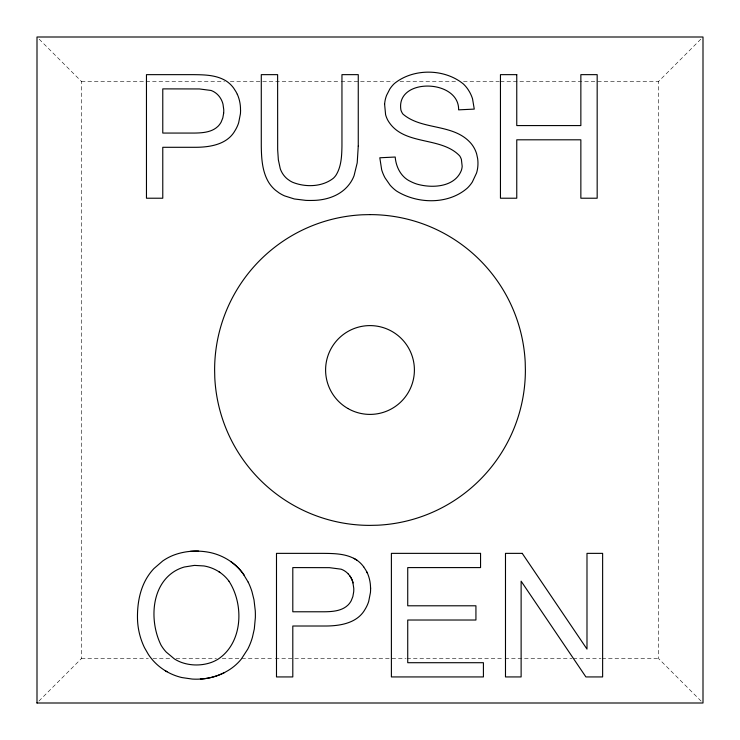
<?xml version="1.0" encoding="UTF-8"?>
<svg xmlns="http://www.w3.org/2000/svg" width="740" height="740" viewBox="0 0 740 740"><rect width="100%" height="100%" fill="white"/><g stroke="black" fill="none" stroke-linecap="round" stroke-linejoin="round"><path stroke-width="0.56" stroke-dasharray="3.7 2.78" d="M38.869 701.132L81.4 658.6L81.4 81.4L38.869 38.869M701.132 701.132L658.6 658.6L658.6 81.4L701.132 38.869M81.4 81.4L144.892 81.4M146.048 81.4L224.544 81.4M230.316 81.4L339.984 81.4M341.14 81.4L393.088 81.4M400.016 81.4L457.736 81.4M463.508 81.4L499.296 81.4M500.444 81.4L658.6 81.4M81.4 658.6L148.352 658.6M152.977 658.6L170.292 658.6M176.065 658.6L216.469 658.6M222.24 658.6L240.704 658.6M241.86 658.6L274.189 658.6M275.336 658.6L405.788 658.6M406.945 658.6L503.912 658.6M505.069 658.6L572.02 658.6M573.176 658.6L600.88 658.6M602.036 658.6L658.6 658.6"/><path stroke-width="1.11" d="M37 703L703 703L703 37L37 37L37 703L37.389 702.612M165.307 670.745A55.759 55.759 0 0 0 181.901 677.562L192.132 679.052A69.014 69.014 0 0 0 198.431 679.154L202.371 678.913A60.921 60.921 0 0 0 224.627 672.475L228.068 670.551A50.644 50.644 0 0 0 241.249 659.173L247.808 649.045A66.359 66.359 0 0 0 252.414 637.344L254.31 628.917L255.346 617.697A92.87 92.87 0 0 0 255.272 610.778L254.005 599.863L251.979 591.676A66.452 66.452 0 0 0 248.187 582.14M248.187 582.14L243.053 573.62A52.762 52.762 0 0 0 230.612 561.457L228.975 560.356A56.943 56.943 0 0 0 210.808 552.678C198.255 549.949 184.806 550.699 172.827 555.472A52.66 52.66 0 0 0 162.791 560.92L153.948 568.542A53.983 53.983 0 0 0 148.352 575.554C140.23 587.625 137.446 602.462 137.464 616.799A70.725 70.725 0 0 0 144.504 647.704L148.481 654.604A53.733 53.733 0 0 0 160.395 667.351L161.986 668.525A57.757 57.757 0 0 0 167.037 671.763M363.692 566.849A28.176 28.176 0 0 0 356.976 560.226A29.517 29.517 0 0 0 354.562 558.765C344.951 553.52 333.647 553.474 322.992 553.363L276.492 553.363L276.492 676.934L292.8 676.934L292.8 626.012L324.425 626.012C339.142 626.105 356.976 623.589 364.968 609.482A35.918 35.918 0 0 0 368.677 601.509L370.435 592.592A46.148 46.148 0 0 0 370.583 587.634M348.318 574.046L348.855 574.656A20.914 20.914 0 0 1 350.344 576.682A20.507 20.507 0 0 1 352.804 582.066L353.766 588.3A31.866 31.866 0 0 1 353.683 591.861L352.851 596.616L351.186 600.769A18.537 18.537 0 0 1 347.939 605.116C341.825 611 332.713 611.647 324.675 611.777L292.8 611.777L292.8 567.589L329.457 567.663L341.131 569.19A18.149 18.149 0 0 1 348.327 574.037M363.701 566.84L365.875 570.216A37.435 37.435 0 0 1 367.299 573.019M228.993 581.224C244.089 604.488 242.896 642.2 218.587 658.831A37.472 37.472 0 0 1 211.215 662.476C201.761 665.778 191.142 665.815 181.689 662.494A37.703 37.703 0 0 1 174.353 658.887L166.269 652.116A40.302 40.302 0 0 1 161.033 645.114C149.508 621.813 150.646 585.664 175.056 570.975A40.339 40.339 0 0 1 184.279 567.016L194.435 565.397L203.981 565.952A39.682 39.682 0 0 1 219.799 572.316M218.587 571.521A38.082 38.082 0 0 1 229.002 581.224M353.711 558.312A29.942 29.942 0 0 1 356.967 560.245M366.929 572.029A37.703 37.703 0 0 1 370.536 588.763M349.881 575.97A20.674 20.674 0 0 1 353.026 582.907M237.272 94.304A37.435 37.435 0 0 0 235.847 91.501L233.674 88.125A28.176 28.176 0 0 0 226.949 81.511A29.942 29.942 0 0 0 223.684 79.596C214.221 74.805 203.324 74.758 192.964 74.648L146.465 74.648L146.465 198.218L162.772 198.218L162.772 147.297L194.389 147.297C209.115 147.389 226.949 144.874 234.931 130.767A35.918 35.918 0 0 0 238.65 122.794L240.407 113.877A46.148 46.148 0 0 0 240.565 110.047M237.337 94.276A37.703 37.703 0 0 1 240.509 110.047M224.627 672.484A61.115 61.115 0 0 1 200.411 679.07M230.621 561.447A52.901 52.901 0 0 1 244.191 575.221M190.143 551.393A73.417 73.417 0 0 1 198.635 551.152M358.262 146.113L357.207 162.846L354.053 175.741A34.206 34.206 0 0 1 348.161 185.694C339.438 196.128 325.489 200.374 312.271 200.438A93.758 93.758 0 0 1 305.833 200.374L294.317 198.968L284.576 195.878A39.322 39.322 0 0 1 279.072 192.899L275.456 190.208A33.402 33.402 0 0 1 268.75 182.475C262.191 171.625 261.461 158.471 261.285 146.113L261.285 74.648L277.62 74.648L277.667 149.785L278.36 159.868L280.238 168.628A24.559 24.559 0 0 0 281.413 171.467A22.394 22.394 0 0 0 287.49 179.089L289.969 180.838A27.232 27.232 0 0 0 292.735 182.327C305.601 187.451 322.113 187.035 333.296 178.303A17.612 17.612 0 0 0 336.089 175.038C341.418 166.38 341.76 155.77 341.954 145.891L341.954 74.648L358.262 74.648L358.262 146.113M384.606 104.257L385.605 114.728A27.667 27.667 0 0 0 387.834 120.287C402.893 146.326 440.531 135.827 459.66 155.853A15.475 15.475 0 0 1 461.39 159.442L462.176 166.287A17.547 17.547 0 0 1 461.362 170.404C454.739 187.312 432.077 188.45 417.036 184.121A40.561 40.561 0 0 1 410.663 181.504C401.126 177.239 395.974 167.074 395.206 157.028L379.805 157.777L381.674 169.774A41.828 41.828 0 0 0 385.068 177.905L390.1 185.157A38.554 38.554 0 0 0 396.529 191.022C417.369 204.092 448.32 204.814 467.403 188.025A34.318 34.318 0 0 0 472.324 182.022L476.551 173.012A32.68 32.68 0 0 0 477.874 165.871A35.724 35.724 0 0 0 477.642 158.591L476.68 154.049A29.35 29.35 0 0 0 474.035 147.778A28.925 28.925 0 0 0 469.909 142.182C452.223 123.478 421.652 130.231 402.949 114.08A13.644 13.644 0 0 1 400.923 110.047C395.419 77.386 459.318 78.838 458.615 109.853L474.266 109.104L472.546 98.855A35.816 35.816 0 0 0 469.539 91.908L468.207 89.743A32.495 32.495 0 0 0 463.305 83.916C444.425 68.524 413.521 68.089 394.485 83.454A30.062 30.062 0 0 0 389.823 89.022L386.595 95.321A30.951 30.951 0 0 0 384.856 101.963L384.606 104.257M223.656 113.146L222.823 117.9L221.158 122.054A18.537 18.537 0 0 1 217.912 126.401C211.797 132.284 202.686 132.932 194.638 133.061L162.772 133.061L162.772 88.883L199.421 88.948L211.094 90.474A18.149 18.149 0 0 1 218.291 95.321L218.827 95.941A20.914 20.914 0 0 1 219.845 97.264A20.674 20.674 0 0 1 222.999 104.192L223.739 109.585A31.866 31.866 0 0 1 223.656 113.146M370 214.6L362.378 214.785A155.28 155.28 0 0 0 296.74 232.943A156.02 156.02 0 0 0 265.642 254.856A154.346 154.346 0 0 0 249.491 271.885A156.075 156.075 0 0 0 228.614 305.5A155.123 155.123 0 0 0 214.619 370L214.785 377.622A155.28 155.28 0 0 0 232.943 443.26A156.02 156.02 0 0 0 254.856 474.359A154.346 154.346 0 0 0 271.885 490.509A156.075 156.075 0 0 0 305.5 511.386A155.123 155.123 0 0 0 370 525.382L377.622 525.215A155.28 155.28 0 0 0 443.26 507.057A156.02 156.02 0 0 0 474.359 485.144A154.346 154.346 0 0 0 490.509 468.115A156.075 156.075 0 0 0 511.386 434.5A155.123 155.123 0 0 0 525.382 370L525.215 362.378A155.28 155.28 0 0 0 507.057 296.74A156.02 156.02 0 0 0 485.144 265.642A154.346 154.346 0 0 0 468.115 249.491A156.075 156.075 0 0 0 434.5 228.614A155.123 155.123 0 0 0 370 214.619M516.76 74.648L500.453 74.648L500.453 198.218L516.76 198.218L516.76 139.804L580.854 139.804L580.854 198.218L597.171 198.218L597.171 74.648L580.854 74.648L580.854 125.578L516.76 125.578L516.76 74.648M480.556 553.363L391.395 553.363L391.395 676.934L483.414 676.934L483.414 662.707L407.731 662.707L407.731 620.018L475.931 620.018L475.931 605.792L407.731 605.792L407.731 567.589L480.556 567.589L480.556 553.363M522.227 553.363L505.485 553.363L505.485 676.934L521.126 676.934L521.126 581.178L585.904 676.934L602.628 676.934L602.628 553.363L586.987 553.363L586.987 649.091L522.227 553.363M347.8 408.452A44.4 44.4 0 0 0 414.4 370A44.4 44.4 0 0 0 347.8 331.548A44.4 44.4 0 0 0 347.8 408.452"/></g></svg>
